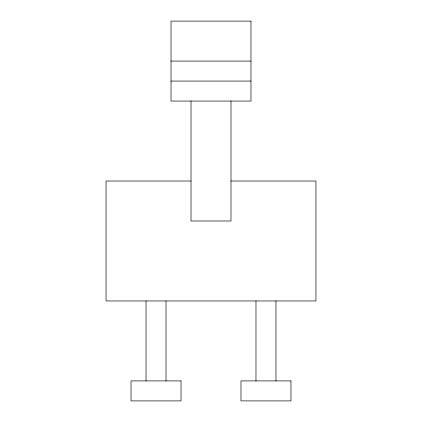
<?xml version="1.0" encoding="UTF-8"?>
<svg xmlns="http://www.w3.org/2000/svg" width="422" height="422" viewBox="0 0 422 422"><rect width="100%" height="100%" fill="white"/><g stroke="black" fill="none" stroke-linecap="round" stroke-linejoin="round"><path stroke-width="0.63" d="M171.021 61.079L250.979 61.079M171.021 81.066L250.979 81.066M191.013 181.017L106.054 181.017L106.054 300.955L315.946 300.955L315.946 181.017L230.987 181.017M275.967 300.955L275.967 380.913M255.975 300.955L255.975 380.913M230.987 101.058L230.987 220.996L191.013 220.996L191.013 101.058M166.025 300.955L166.025 380.913M146.033 300.955L146.033 380.913M250.979 21.1L171.021 21.1L171.021 101.058L250.979 101.058L250.979 21.1M181.017 380.913L131.042 380.913L131.042 400.9L181.017 400.9L181.017 380.913M290.958 380.913L240.983 380.913L240.983 400.9L290.958 400.9L290.958 380.913"/></g></svg>
